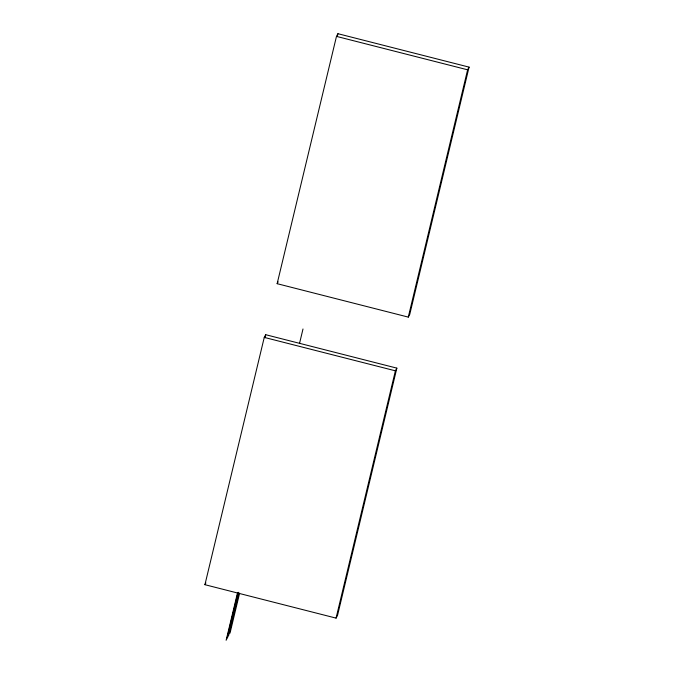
<?xml version="1.0" encoding="UTF-8"?>
<svg xmlns="http://www.w3.org/2000/svg" width="674" height="674" viewBox="0 0 674 674"><rect width="100%" height="100%" fill="white"/><g stroke="black" fill="none" stroke-linecap="round" stroke-linejoin="round"><path stroke-width="1.01" d="M204.93 584.695L264.259 337.396L265.716 334.708L396.851 368.13L337.522 615.429L336.065 618.117L204.93 584.695L205.899 582.9M277.149 283.687L336.478 36.388L337.935 33.7L469.07 67.122L409.741 314.421L408.284 317.109L277.149 283.687L278.118 281.892M264.983 337.775L265.716 334.708M337.447 35.747L337.935 33.7M226.127 640.3L237.475 592.985M226.902 638.859L237.922 592.96M227.585 637.612L238.453 592.311M228.553 635.826L238.823 593.027M230.028 633.113L239.607 593.171M299.559 343.319L302.997 328.979M336.065 618.117L395.394 370.818L396.851 368.13M408.284 317.109L467.613 69.81L469.07 67.122M336.478 36.388L467.613 69.81M264.259 337.396L395.394 370.818"/></g></svg>
